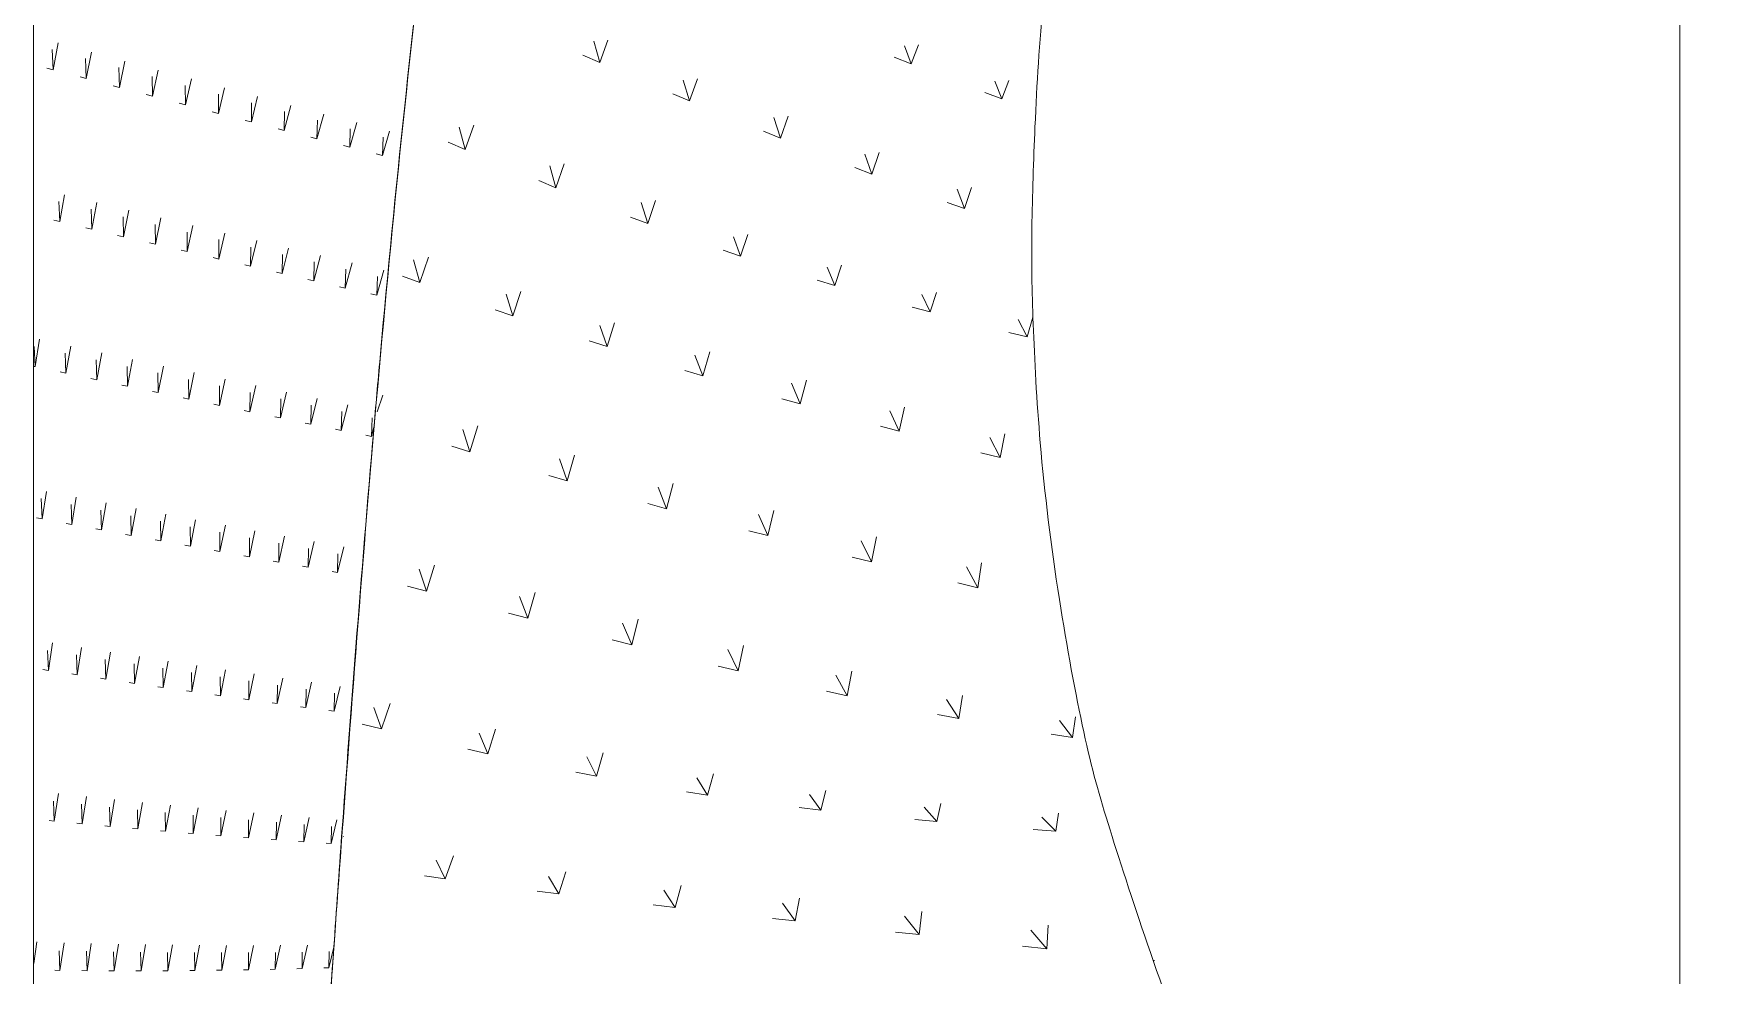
# Model space of a CAD drawing. Header units: millimetres. Extents: x 15878 to 679837, y -72324 to 391440.
# Drawn here: x 92639 to 96404, y 6352 to 8468 of the extents above; entities that cross this region are included whole.
import ezdxf

# ---------------------------------------------------------------- set-up
doc = ezdxf.new("R2010")
doc.units = ezdxf.units.MM
for name, color, linetype, lineweight in [('A-FLOR', 192, 'Continuous', 5), ('A-FLOR-PATT', 8, 'Continuous', 5), ('A-WALL', 113, 'Continuous', 5)]:
    doc.layers.add(name, color=color, linetype=linetype, lineweight=lineweight)

# ---------------------------------------------------------------- blocks, each defined once
blk = doc.blocks.new('FP_319-1_F')
at = {"layer": 'A-FLOR-PATT'}
for p, q in [((92683.4, 8386.9), (92694.5, 8447.2)), ((92683.4, 8386.9), (92681.3, 8432.3)), ((92758, 8367), (92756.3, 8411.9)), ((92758, 8367), (92769.6, 8426.7)), ((92832.4, 8347.2), (92844.6, 8406.3)), ((92683.4, 8386.9), (92669.4, 8390.7)), ((92758, 8367), (92744, 8370.7)), ((92832.4, 8347.2), (92831.1, 8391.7)), ((92906.7, 8327.6), (92905.8, 8371.7)), ((92906.7, 8327.6), (92919.4, 8386.1)), ((92980.9, 8308.1), (92994.1, 8366.1)), ((92832.4, 8347.2), (92818.5, 8350.9)), ((92906.7, 8327.6), (92892.8, 8331.3)), ((92980.9, 8308.1), (92980.4, 8351.7)), ((93055, 8288.8), (93054.8, 8332)), ((93055, 8288.8), (93068.7, 8346.1)), ((93128.9, 8269.6), (93143.1, 8326.4)), ((92980.9, 8308.1), (92967, 8311.8)), ((93055, 8288.8), (93041.1, 8292.4)), ((93128.9, 8269.6), (93129.1, 8312.4)), ((93202.7, 8250.5), (93217.4, 8306.8)), ((93202.7, 8250.5), (93203.3, 8292.9)), ((93276.4, 8231.6), (93291.6, 8287.3)), ((93128.9, 8269.6), (93115, 8273.2)), ((93202.7, 8250.5), (93188.9, 8254.1)), ((93276.4, 8231.6), (93277.3, 8273.6)), ((93349.9, 8212.8), (93365.7, 8268)), ((93349.9, 8212.8), (93351.2, 8254.4)), ((93423.3, 8194.2), (93439.6, 8248.8)), ((93276.4, 8231.6), (93262.6, 8235.1)), ((93349.9, 8212.8), (93336.1, 8216.3)), ((93423.3, 8194.2), (93425, 8235.3)), ((93423.3, 8194.2), (93409.6, 8197.7)), ((92698.4, 8045.6), (92709.2, 8106.2)), ((92698.4, 8045.6), (92696.5, 8090.8)), ((92770.2, 8028.6), (92768.6, 8073.4)), ((92770.2, 8028.6), (92781.5, 8088.7)), ((92841.9, 8011.7), (92840.7, 8056.2)), ((92841.9, 8011.7), (92853.7, 8071.4)), ((92698.4, 8045.6), (92684.9, 8048.8)), ((92770.2, 8028.6), (92756.7, 8031.8)), ((92913.4, 7994.9), (92912.6, 8039)), ((92913.4, 7994.9), (92925.7, 8054.1)), ((92984.8, 7978.2), (92984.3, 8022)), ((92984.8, 7978.2), (92997.6, 8037)), ((93056.1, 7961.6), (93069.4, 8019.9)), ((92841.9, 8011.7), (92828.4, 8014.8)), ((92913.4, 7994.9), (92900, 7998)), ((92984.8, 7978.2), (92971.4, 7981.3)), ((93056.1, 7961.6), (93056, 8005.1)), ((93127.3, 7945.2), (93141, 8003)), ((93127.3, 7945.2), (93127.5, 7988.3)), ((93198.4, 7928.8), (93212.6, 7986.3)), ((93056.1, 7961.6), (93042.8, 7964.7)), ((93127.3, 7945.2), (93114, 7948.3)), ((93198.4, 7928.8), (93198.9, 7971.7)), ((93269.3, 7912.6), (93284, 7969.6)), ((93269.3, 7912.6), (93270.2, 7955.1)), ((93340.1, 7896.5), (93355.3, 7953.1)), ((93198.4, 7928.8), (93185.1, 7931.9)), ((93269.3, 7912.6), (93256, 7915.7)), ((93340.1, 7896.5), (93341.4, 7938.7)), ((93410.8, 7880.5), (93426.5, 7936.6)), ((93410.8, 7880.5), (93412.5, 7922.4)), ((93340.1, 7896.5), (93326.9, 7899.5)), ((93410.8, 7880.5), (93397.6, 7883.5)), ((92643, 7719.8), (92640.9, 7765.2)), ((92643, 7719.8), (92653.1, 7781.2)), ((92712.3, 7705), (92722.9, 7766)), ((92643, 7719.8), (92640.3, 7720.4)), ((92712.3, 7705), (92710.5, 7750.2)), ((92781.5, 7690.4), (92780.1, 7735.2)), ((92781.5, 7690.4), (92792.5, 7751)), ((92850.6, 7675.8), (92849.5, 7720.3)), ((92850.6, 7675.8), (92862, 7736)), ((92919.5, 7661.4), (92931.4, 7721.1)), ((92712.3, 7705), (92699.3, 7707.8)), ((92781.5, 7690.4), (92768.5, 7693.1)), ((92919.5, 7661.4), (92918.8, 7705.6)), ((92988.4, 7647), (92987.9, 7690.9)), ((92988.4, 7647), (93000.7, 7706.4)), ((93057.1, 7632.7), (93069.9, 7691.7)), ((92850.6, 7675.8), (92837.6, 7678.5)), ((92919.5, 7661.4), (92906.6, 7664.1)), ((92988.4, 7647), (92975.5, 7649.7)), ((93057.1, 7632.7), (93057, 7676.4)), ((93125.8, 7618.6), (93139, 7677.2)), ((93125.8, 7618.6), (93126, 7661.9)), ((93194.3, 7604.5), (93207.9, 7662.7)), ((93194.3, 7604.5), (93194.8, 7647.6)), ((93262.7, 7590.5), (93276.8, 7648.4)), ((93057.1, 7632.7), (93044.3, 7635.4)), ((93125.8, 7618.6), (93112.9, 7621.2)), ((93194.3, 7604.5), (93181.4, 7607.1)), ((93262.7, 7590.5), (93263.5, 7633.3)), ((93331, 7576.7), (93345.5, 7634.1)), ((93331, 7576.7), (93332.1, 7619.2)), ((93399.1, 7562.9), (93400.6, 7605.1)), ((93262.7, 7590.5), (93249.9, 7593.2)), ((93331, 7576.7), (93318.2, 7579.3)), ((93399.1, 7562.9), (93406, 7589.1)), ((93399.1, 7562.9), (93386.4, 7565.5)), ((92658.4, 7377.9), (92656.4, 7423.2)), ((92658.4, 7377.9), (92668.2, 7439.5)), ((92725.3, 7365.4), (92735.5, 7426.6)), ((92658.4, 7377.9), (92645.8, 7380.3)), ((92725.3, 7365.4), (92723.6, 7410.3)), ((92792, 7353), (92790.7, 7397.6)), ((92792, 7353), (92802.7, 7413.7)), ((92858.7, 7340.6), (92857.7, 7385)), ((92858.7, 7340.6), (92869.8, 7401)), ((92925.3, 7328.4), (92936.8, 7388.3)), ((92725.3, 7365.4), (92712.7, 7367.7)), ((92792, 7353), (92779.5, 7355.3)), ((92858.7, 7340.6), (92846.2, 7342.9)), ((92925.3, 7328.4), (92924.6, 7372.4)), ((92991.8, 7316.3), (92991.3, 7360)), ((92991.8, 7316.3), (93003.7, 7375.8)), ((93058.1, 7304.3), (93058, 7347.7)), ((93058.1, 7304.3), (93070.5, 7363.4)), ((93124.4, 7292.4), (93137.1, 7351.1)), ((92925.3, 7328.4), (92912.8, 7330.7)), ((92991.8, 7316.3), (92979.3, 7318.6)), ((93058.1, 7304.3), (93045.7, 7306.6)), ((93124.4, 7292.4), (93124.6, 7335.5)), ((93190.6, 7280.7), (93203.7, 7338.8)), ((93190.6, 7280.7), (93191, 7323.4)), ((93256.6, 7269), (93270.2, 7326.7)), ((93256.6, 7269), (93257.4, 7311.4)), ((93322.6, 7257.5), (93336.5, 7314.7)), ((93124.4, 7292.4), (93112, 7294.7)), ((93190.6, 7280.7), (93178.2, 7282.9)), ((93256.6, 7269), (93244.2, 7271.2)), ((93322.6, 7257.5), (93323.6, 7299.5)), ((93322.6, 7257.5), (93310.2, 7259.6)), ((93377.5, 7247.9), (93376.1, 7248.2)), ((92672.7, 7037.3), (92670.9, 7082.4)), ((92672.7, 7037.3), (92682.3, 7099.1)), ((92737.4, 7027.5), (92747.3, 7088.7)), ((92801.9, 7017.8), (92812.3, 7078.4)), ((92737.4, 7027.5), (92735.8, 7072.1)), ((92801.9, 7017.8), (92800.7, 7062)), ((92866.4, 7008.2), (92865.4, 7052)), ((92866.4, 7008.2), (92877.2, 7068.3)), ((92930.8, 6998.8), (92930.1, 7042.2)), ((92930.8, 6998.8), (92941.9, 7058.4)), ((92995.1, 6989.6), (93006.6, 7048.5)), ((92672.7, 7037.3), (92660.6, 7039.2)), ((92737.4, 7027.5), (92725.3, 7029.3)), ((92801.9, 7017.8), (92789.8, 7019.6)), ((92866.4, 7008.2), (92854.3, 7010)), ((92995.1, 6989.6), (92994.6, 7032.5)), ((93059.3, 6980.5), (93059.1, 7023)), ((93059.3, 6980.5), (93071.1, 7038.8)), ((93123.4, 6971.5), (93135.6, 7029.3)), ((93123.4, 6971.5), (93123.5, 7013.6)), ((93187.3, 6962.7), (93200, 7019.9)), ((93187.3, 6962.7), (93187.7, 7004.3)), ((93251.2, 6954.1), (93264.2, 7010.6)), ((92930.8, 6998.8), (92918.7, 7000.6)), ((92995.1, 6989.6), (92983, 6991.3)), ((93059.3, 6980.5), (93047.2, 6982.1)), ((93123.4, 6971.5), (93111.3, 6973.2)), ((93251.2, 6954.1), (93251.9, 6995.2)), ((93315.1, 6945.6), (93328.4, 7001.5)), ((93315.1, 6945.6), (93316, 6986.3)), ((93187.3, 6962.7), (93175.4, 6964.3)), ((93251.2, 6954.1), (93239.3, 6955.7)), ((93315.1, 6945.6), (93303.1, 6947.2)), ((92686.1, 6698.7), (92684.4, 6743.4)), ((92686.1, 6698.7), (92695.5, 6760.7)), ((92748.8, 6692.7), (92758.5, 6753.9)), ((92811.3, 6686.9), (92821.4, 6747.3)), ((92873.8, 6681.3), (92884.2, 6740.8)), ((92748.8, 6692.7), (92747.3, 6736.8)), ((92811.3, 6686.9), (92810.1, 6730.4)), ((92873.8, 6681.3), (92872.8, 6724.2)), ((92936.2, 6675.9), (92935.4, 6718.2)), ((92936.2, 6675.9), (92946.9, 6734.6)), ((92998.4, 6670.8), (92998, 6712.4)), ((92998.4, 6670.8), (93009.5, 6728.6)), ((93060.6, 6665.8), (93060.4, 6706.8)), ((93060.6, 6665.8), (93072.1, 6722.8)), ((93122.7, 6661.1), (93134.5, 6717.2)), ((93122.7, 6661.1), (93122.8, 6701.5)), ((93184.8, 6656.6), (93196.9, 6711.8)), ((93246.7, 6652.4), (93259.2, 6706.7)), ((93308.6, 6648.4), (93321.3, 6701.7)), ((92686.1, 6698.7), (92674.4, 6699.9)), ((92748.8, 6692.7), (92737, 6693.8)), ((92811.3, 6686.9), (92799.6, 6688)), ((92873.8, 6681.3), (92862.1, 6682.3)), ((92936.2, 6675.9), (92924.5, 6676.9)), ((92998.4, 6670.8), (92986.8, 6671.7)), ((93060.6, 6665.8), (93049, 6666.7)), ((93184.8, 6656.6), (93185.1, 6696.3)), ((93246.7, 6652.4), (93247.3, 6691.4)), ((93308.6, 6648.4), (93309.4, 6686.6)), ((93122.7, 6661.1), (93111.1, 6662)), ((93184.8, 6656.6), (93173.1, 6657.5)), ((93246.7, 6652.4), (93235.1, 6653.2)), ((93308.6, 6648.4), (93297, 6649.1)), ((92640, 6379.1), (92646.8, 6427.6)), ((92698.8, 6363.4), (92697.2, 6407.6)), ((92698.8, 6363.4), (92708, 6425.6)), ((92759.6, 6362.7), (92758.2, 6406.2)), ((92759.6, 6362.7), (92769.1, 6424)), ((92820.3, 6362.4), (92819.1, 6405.1)), ((92820.3, 6362.4), (92830.1, 6422.6)), ((92880.9, 6362.3), (92880, 6404.2)), ((92880.9, 6362.3), (92891, 6421.4)), ((92941.4, 6362.5), (92940.7, 6403.6)), ((92941.4, 6362.5), (92951.9, 6420.5)), ((93001.9, 6362.9), (93001.4, 6403.3)), ((93001.9, 6362.9), (93012.6, 6419.9)), ((93062.2, 6363.6), (93062, 6403.2)), ((93062.2, 6363.6), (93073.3, 6419.6)), ((93122.5, 6364.6), (93133.9, 6419.5)), ((93122.5, 6364.6), (93122.5, 6403.4)), ((93182.7, 6365.8), (93194.4, 6419.7)), ((93182.7, 6365.8), (93183, 6403.9)), ((93242.8, 6367.3), (93254.9, 6420.1)), ((93242.8, 6367.3), (93243.3, 6404.6)), ((93302.8, 6369.1), (93314.7, 6418.8)), ((93302.8, 6369.1), (93303.6, 6405.6)), ((92698.8, 6363.4), (92687.4, 6363.5)), ((92759.6, 6362.7), (92748.2, 6362.8)), ((92820.3, 6362.4), (92808.9, 6362.4)), ((92880.9, 6362.3), (92869.5, 6362.3)), ((92941.4, 6362.5), (92930.1, 6362.4)), ((93001.9, 6362.9), (92990.5, 6362.8)), ((93062.2, 6363.6), (93050.9, 6363.5)), ((93122.5, 6364.6), (93111.2, 6364.4)), ((93182.7, 6365.8), (93171.4, 6365.6)), ((93242.8, 6367.3), (93231.5, 6367)), ((93302.8, 6369.1), (93291.6, 6368.8))]:
    blk.add_line(p, q, dxfattribs=at)
blk = doc.blocks.new('FP_333-1_F')
at = {"layer": 'A-FLOR-PATT'}
for p, q in [((93911.8, 8403.3), (93898.3, 8450.7)), ((93911.8, 8403.3), (93930.3, 8453.5)), ((94611.7, 8399.8), (94596.7, 8440.9)), ((94611.7, 8399.8), (94628.5, 8442.5)), ((93911.8, 8403.3), (93874.1, 8419.9)), ((94611.7, 8399.8), (94573.7, 8415)), ((94114, 8317.1), (94099.7, 8363.5)), ((94114, 8317.1), (94131.8, 8366.6)), ((94815.4, 8321.3), (94799.6, 8361)), ((94815.4, 8321.3), (94831.4, 8362.8)), ((94114, 8317.1), (94076, 8333)), ((94815.4, 8321.3), (94777.1, 8335.7)), ((94317.9, 8233.3), (94335.1, 8282.9)), ((93609.5, 8207.5), (93596.2, 8258.1)), ((93609.5, 8207.5), (93628.6, 8262.5)), ((94317.9, 8233.3), (94279.6, 8248.8)), ((94317.9, 8233.3), (94303, 8279.5)), ((93609.5, 8207.5), (93571.5, 8224)), ((93813.6, 8121.9), (93799.5, 8171.2)), ((93813.6, 8121.9), (93832, 8175.7)), ((94523.8, 8151.9), (94508, 8197.4)), ((94523.8, 8151.9), (94540.1, 8201.1)), ((93813.6, 8121.9), (93775.2, 8137.7)), ((94523.8, 8151.9), (94485, 8166.9)), ((94731.8, 8074.9), (94715, 8118.3)), ((94731.8, 8074.9), (94747.2, 8122.1)), ((94019.9, 8041.5), (94004.8, 8088.3)), ((94019.9, 8041.5), (94037.3, 8092.9)), ((94731.8, 8074.9), (94692.6, 8088.9)), ((94019.9, 8041.5), (93981, 8056)), ((94228.6, 7968.2), (94189.3, 7981.4)), ((94228.6, 7968.2), (94212.4, 8011.8)), ((94228.6, 7968.2), (94245, 8016.4)), ((93507.6, 7908.7), (93493.7, 7959.6)), ((93507.6, 7908.7), (93526.7, 7965.6)), ((94440.1, 7902.4), (94455.3, 7947.8)), ((93507.6, 7908.7), (93468.7, 7923.4)), ((94440.1, 7902.4), (94400.3, 7914.2)), ((94440.1, 7902.4), (94422.8, 7943.1)), ((93716.6, 7834.1), (93701.6, 7882.7)), ((93716.6, 7834.1), (93734.7, 7889)), ((94654.7, 7842.8), (94636, 7881.6)), ((94654.7, 7842.8), (94668.6, 7886.6)), ((93716.6, 7834.1), (93677.2, 7847.6)), ((94654.7, 7842.8), (94614.3, 7853.6)), ((94872.6, 7786.5), (94885.1, 7830.9)), ((93928.5, 7764.9), (93912.3, 7812)), ((93928.5, 7764.9), (93945.4, 7818.6)), ((94872.6, 7786.5), (94831.5, 7796.9)), ((94872.6, 7786.5), (94852.4, 7825.4)), ((93928.5, 7764.9), (93888.5, 7777.6)), ((94143.5, 7699.3), (94126, 7745.8)), ((94143.5, 7699.3), (94159.2, 7752.8)), ((94143.5, 7699.3), (94102.9, 7711.4)), ((94362.1, 7636.1), (94343.1, 7682.4)), ((94362.1, 7636.1), (94376.4, 7689.7)), ((93411.8, 7618.2), (93424.2, 7655.9)), ((94362.1, 7636.1), (94320.9, 7647.8)), ((94584.7, 7574.8), (94563.9, 7620.8)), ((94584.7, 7574.8), (94597.2, 7628.4)), ((93619.9, 7528.6), (93604.1, 7578.9)), ((93619.9, 7528.6), (93638, 7587)), ((94584.7, 7574.8), (94542.6, 7586.2)), ((94811.6, 7515.4), (94822.2, 7568.7)), ((93619.9, 7528.6), (93579.3, 7541.1)), ((94811.6, 7515.4), (94788.9, 7560.9)), ((93838.8, 7463.4), (93821.5, 7512.7)), ((93838.8, 7463.4), (93855.5, 7521)), ((94811.6, 7515.4), (94768.7, 7526.4)), ((93838.8, 7463.4), (93797.5, 7475.4)), ((94062, 7400.7), (94077, 7457.5)), ((94062, 7400.7), (94042.9, 7449.1)), ((94062, 7400.7), (94019.8, 7412.3)), ((94289.9, 7340.1), (94268.8, 7387.9)), ((94289.9, 7340.1), (94303, 7396.3)), ((94289.9, 7340.1), (94246.8, 7351.3)), ((94523, 7281.2), (94499.7, 7328.5)), ((94523, 7281.2), (94533.9, 7337.1)), ((93522.3, 7215.3), (93540.8, 7274.1)), ((94523, 7281.2), (94478.9, 7292.1)), ((94761.6, 7223.2), (94735.9, 7270.4)), ((94761.6, 7223.2), (94770.2, 7279.1)), ((93522.3, 7215.3), (93505.7, 7265.1)), ((94761.6, 7223.2), (94716.4, 7234)), ((93522.3, 7215.3), (93480.1, 7226.9)), ((93750.4, 7154.4), (93731.8, 7203.5)), ((93750.4, 7154.4), (93767, 7212.4)), ((93750.4, 7154.4), (93707.2, 7165.7)), ((93983.8, 7094.8), (93963, 7143.4)), ((93983.8, 7094.8), (93998.3, 7152.4)), ((93983.8, 7094.8), (93939.6, 7105.9)), ((94223, 7036.3), (94199.9, 7084.3)), ((94223, 7036.3), (94235.3, 7093.3)), ((94223, 7036.3), (94177.7, 7047.1)), ((94468, 6980.2), (94442.6, 7026.7)), ((94468, 6980.2), (94478.2, 7035.6)), ((94468, 6980.2), (94421.7, 6990.5)), ((94718.7, 6929.2), (94691.2, 6972.3)), ((94718.7, 6929.2), (94726.9, 6981)), ((93421.7, 6905.9), (93404.3, 6954)), ((93421.7, 6905.9), (93441, 6963.1)), ((94718.7, 6929.2), (94671.3, 6938.2)), ((94974.5, 6886.9), (94981.1, 6932.7)), ((93421.7, 6905.9), (93377.6, 6916.7)), ((93660.4, 6850.2), (93640.8, 6896.7)), ((93660.4, 6850.2), (93677.6, 6905.7)), ((94974.5, 6886.9), (94926.2, 6894)), ((94974.5, 6886.9), (94945.2, 6924.5)), ((93660.4, 6850.2), (93615.2, 6860.3)), ((93904.5, 6799.5), (93919.9, 6852)), ((93904.5, 6799.5), (93882.9, 6843.1)), ((93904.5, 6799.5), (93858.3, 6808.5)), ((94153.9, 6757), (94130.4, 6796.3)), ((94153.9, 6757), (94167.5, 6805)), ((94153.9, 6757), (94106.7, 6764.3)), ((94408.6, 6723.5), (94383, 6758.6)), ((94408.6, 6723.5), (94420.3, 6767.2)), ((94669.4, 6697.7), (94678.7, 6738.6)), ((94408.6, 6723.5), (94360.4, 6729.1)), ((94669.4, 6697.7), (94620, 6702.1)), ((94669.4, 6697.7), (94641.2, 6729.9)), ((94937.2, 6676.1), (94905.8, 6707.9)), ((94937.2, 6676.1), (94943.3, 6716.9)), ((93335.9, 6663.1), (93336.2, 6663.9)), ((94937.2, 6676.1), (94886.4, 6680.1)), ((93564.8, 6569), (93544.6, 6610.7)), ((93564.8, 6569), (93583, 6620.6)), ((93564.8, 6569), (93517.7, 6576)), ((93819.6, 6535.2), (93797, 6574.6)), ((93819.6, 6535.2), (93835.6, 6584.8)), ((94081.5, 6504.7), (94094.6, 6554.2)), ((93819.6, 6535.2), (93771.3, 6541.1)), ((94081.5, 6504.7), (94055.9, 6543.8)), ((94351.3, 6474.7), (94322.3, 6514.6)), ((94351.3, 6474.7), (94361.1, 6525.4)), ((94081.5, 6504.7), (94031.8, 6510.3)), ((94351.3, 6474.7), (94300, 6480.3)), ((94629.7, 6443.7), (94597.1, 6484.9)), ((94629.7, 6443.7), (94636.1, 6496)), ((94629.7, 6443.7), (94576.8, 6449.6)), ((94917, 6411.6), (94880.7, 6453.8)), ((94917, 6411.6), (94919.9, 6465.1)), ((94917, 6411.6), (94862.4, 6417.7)), ((95159.2, 6385.1), (95157.2, 6385.3))]:
    blk.add_line(p, q, dxfattribs=at)

msp = doc.modelspace()

# ---------------------------------------------------------------- linework, layer by layer
at = {"layer": 'A-FLOR', "color": 253}
msp.add_line((96339.3, 4955.5), (96339.3, 14595.9), dxfattribs=at)
msp.add_open_spline([(96344.2, 4955.8), (96363.4, 5228.2), (96422.9, 6006.5), (96474.7, 6683.8), (96536.1, 7433.3), (96632.7, 8535.2), (96709.3, 9262.6), (96793.3, 9945.2), (96869.9, 10428.7), (96983.5, 11144.8), (97158.4, 11967.1), (97263.8, 12462.2), (97366.7, 12846.1), (97600.6, 13718.3), (97871.6, 14604.1), (98220, 15656.1), (98393.4, 16189.3), (99090.6, 18103.7), (99821.1, 20005.7), (100219.1, 20990.3), (100696.9, 22115.4), (101075.7, 22965.8), (101324.5, 23514.1), (101542, 23980.3), (101787.4, 24506.3), (102046.2, 25036.6), (102281.7, 25498.7), (102739.9, 26397.5), (103051.3, 26982.9), (103277.8, 27391.3), (103534.7, 27854.6), (104099.2, 28831.9), (104705.7, 29824.7), (105214.7, 30626), (105396.2, 30905.4), (105678.8, 31330.9), (106106.1, 31953.1), (106610.7, 32673.4), (106889.4, 33056.9), (107294.6, 33606.4), (107669.6, 34094.8), (108084.1, 34625.2), (108384.3, 34998.9), (108572.1, 35230.7), (108883.6, 35607.2), (109336.8, 36137.4), (109510.5, 36332.7), (109662.8, 36505.2), (109880.1, 36742.5), (110080.1, 36961), (110293.3, 37185.3), (110502.2, 37401.5), (110857.2, 37756.3), (111355, 38240.5), (111771.3, 38639.5), (112018.5, 38878.1), (112335.1, 39194.7), (112542.5, 39407.3), (112814.2, 39698.6), (113004.6, 39913.6), (113150.8, 40081.6), (113200.6, 40143.1), (113407.6, 40398.7), (113554.8, 40593.9), (113669.5, 40751.7), (113835.4, 40997.6), (113977.7, 41225.2), (114088.3, 41416.7), (114174.6, 41572.4), (114282, 41787.6), (114379.3, 41996.1), (114442.8, 42145.6), (114541.5, 42416.5), (114601.3, 42612.1), (114644.6, 42773.6), (114675.1, 42895.7), (114712.3, 43087), (114732.3, 43229.3), (114758.3, 43460.1), (114771.1, 43704), (114771.1, 43887.1), (114758.5, 44252.1), (114729.6, 44526.8), (114699.1, 44775.8), (114650.1, 45054.2), (114594.1, 45342.6), (114508.4, 45746), (114293.8, 46547.5), (114131.8, 47077.7), (113870.8, 47881.5), (113711.7, 48343.9), (113514.1, 48952.2), (113319.2, 49565.4), (113107.2, 50229.3), (112893.7, 50910.9), (112732.1, 51423.6), (112605.7, 51823.7), (112490.3, 52186.6), (112198.3, 53117), (112074.7, 53506.3), (111938.1, 53934.2), (111803.4, 54349), (111715.9, 54618.4), (111562.6, 55064), (111277.3, 55848.2), (111184.2, 56091), (110994.8, 56560), (110770.5, 57041.1), (110610.8, 57341.6)], degree=3, knots=[-188.381065, -188.381065, -188.381065, -188.381065, -186.510019, -184.068686, -181.285656, -178.450787, -175.686299, -173.59668, -171.514172, -169.264056, -166.995846, -165.08619, -163.108389, -160.670643, -157.454768, -154.613653, -150.556182, -145.481425, -139.857851, -135.126592, -131.606639, -128.590165, -126.3486, -124.49083, -122.646284, -120.797116, -118.478861, -116.080736, -113.73908, -111.922024, -109.595282, -106.506213, -102.957809, -100.280123, -98.316939, -96.566761, -94.218526, -91.910478, -89.68123, -87.740781, -85.582316, -83.646486, -82.058071, -80.671684, -79.046547, -77.461894, -76.160251, -75.270006, -74.341551, -73.326294, -72.334157, -71.116866, -69.478015, -67.53695, -65.769305, -64.271796, -63.080401, -61.829013, -60.753383, -59.759084, -59.11429, -58.423778, -57.709416, -56.868094, -56.062186, -55.230066, -54.369402, -53.638497, -52.938153, -52.228048, -51.535056, -50.789737, -50.072364, -49.349764, -48.805109, -48.270928, -47.762544, -47.137584, -46.458665, -45.736541, -44.86891, -43.966285, -42.989509, -42.102979, -41.197186, -40.114602, -38.433206, -36.466535, -34.02607, -31.958603, -29.797912, -27.85797, -25.690428, -23.441085, -21.307789, -19.477986, -18.01326, -16.069469, -14.137935, -12.13146, -10.715054, -9.435725, -8.132416, -6.392924, -4.678867, -2.926895, -1.507379, 0, 0, 0, 0], dxfattribs=at)
at = {"layer": 'A-FLOR'}
for points, knots in [([(111057.5, 40199.3), (110790.1, 39908.9), (110517.8, 39628.6), (110400, 39510.7), (110281.8, 39392.4), (110147.1, 39257.7), (109996.1, 39106.7), (109773.7, 38884.2), (109640.9, 38751.3), (109526.4, 38631.5), (109352.9, 38451.7), (109207.5, 38295.8), (109022.1, 38094.2), (108838, 37889.6), (108561.1, 37574.5), (108332.4, 37308.5), (108127.1, 37063.7), (107888.6, 36773.4), (107656.6, 36482.6), (107437.2, 36207.5), (107137.1, 35819.9), (106825.2, 35412.3), (106393.6, 34835.9), (105710.2, 33904.1), (105283.8, 33307.4), (104840.1, 32673.4), (104542.6, 32240.6), (104248.1, 31803.8), (104007.4, 31440.1), (103774.5, 31089.3), (103554.1, 30743.2), (103245.8, 30255), (102915.3, 29720.1), (102666.9, 29306.6), (102341.2, 28755.6), (102137.7, 28402.8), (101917.6, 28015), (101724.1, 27665.9), (101512.6, 27272.2), (101206.7, 26696.7), (100753.6, 25807), (100167.1, 24592.7), (99840, 23881.7), (99461.8, 23036.9), (99327.5, 22727.7), (99130.6, 22269.2), (98858.2, 21613.2), (98628.9, 21054.6), (98287.2, 20194.4), (97985.6, 19413), (97521.6, 18157), (97178, 17180.9), (96585.8, 15391.3), (96361.8, 14677.3), (96080.9, 13727.3), (95862.9, 12957), (95646.5, 12149), (95425, 11259.7), (95212, 10336.2), (95108.2, 9847.3), (95024.2, 9414.7), (94959.3, 9004.9), (94905.2, 8535.9), (94891, 8300.7), (94881, 8013.1), (94884.3, 7826), (94899.9, 7530.5), (94938.5, 7216.5), (95002.2, 6869.8), (95050.3, 6702.4), (95150.3, 6394.7), (95225.5, 6190), (95265.8, 6077.4)], [0, 0, 0, 0, 1.040791, 1.832923, 2.406032, 3.030525, 3.816023, 4.598692, 5.329046, 5.988659, 6.675971, 7.481465, 8.314642, 9.373448, 10.516247, 11.707536, 12.850818, 14.017361, 15.219198, 16.54625, 18.027727, 19.911701, 22.522901, 25.374752, 28.28534, 30.506937, 32.502675, 34.129315, 35.64213, 37.027655, 38.567488, 40.334422, 42.180029, 44.094249, 45.766264, 47.39845, 48.76733, 50.179588, 51.816827, 54.109052, 57.386823, 60.807697, 64.148989, 66.384634, 68.310244, 70.00046, 71.982323, 74.430541, 77.017921, 80.408721, 83.918851, 88.573994, 92.583563, 96.544914, 99.32071, 102.19295, 104.984003, 107.93611, 110.520124, 112.584157, 114.065593, 115.516885, 116.743962, 117.832153, 118.608743, 119.451249, 120.325083, 121.379701, 122.301253, 123.244804, 124.16954, 125.173456, 125.173456, 125.173456, 125.173456]), ([(93269.5, 5807.4), (93293.5, 6122.8), (93332.1, 6671.8), (93414.8, 7756.5), (93521.7, 8774.7), (93631.4, 9555.9), (93702.2, 10002.7), (93842.1, 10722.6), (94046.3, 11650.3), (94227.9, 12395), (94329.1, 12783.6), (94367.5, 12927.5)], [-199.085038, -199.085038, -199.085038, -199.085038, -196.490837, -193.283415, -190.062489, -187.586107, -185.427198, -183.092276, -180.229964, -177.291767, -175.622822, -175.622822, -175.622822, -175.622822]), ([(93615.5, 9437.3), (93589.5, 9257.6), (93516, 8723.1), (93447.3, 8070.3), (93408.5, 7631.1), (93403.8, 7576.3)], [187.977892, 187.977892, 187.977892, 187.977892, 190.062489, 193.283415, 193.741055, 193.741055, 193.741055, 193.741055]), ([(93404, 7578.1), (93376, 7254.3), (93333.2, 6699.6), (93307.3, 6309.2), (93293.6, 6122.2)], [193.74236, 193.74236, 193.74236, 193.74236, 196.490837, 198.241457, 198.241457, 198.241457, 198.241457])]:
    msp.add_open_spline(points, degree=3, knots=knots, dxfattribs=at)
at = {"layer": 'A-WALL', "color": 253}
msp.add_line((92639.3, 31007.5), (92639.3, 4657.5), dxfattribs=at)

# ---------------------------------------------------------------- block references
at = {"layer": 'A-FLOR'}
for name in ['FP_333-1_F', 'FP_319-1_F']:
    msp.add_blockref(name, (0, 0), dxfattribs=at)

doc.saveas('drawing.dxf')
